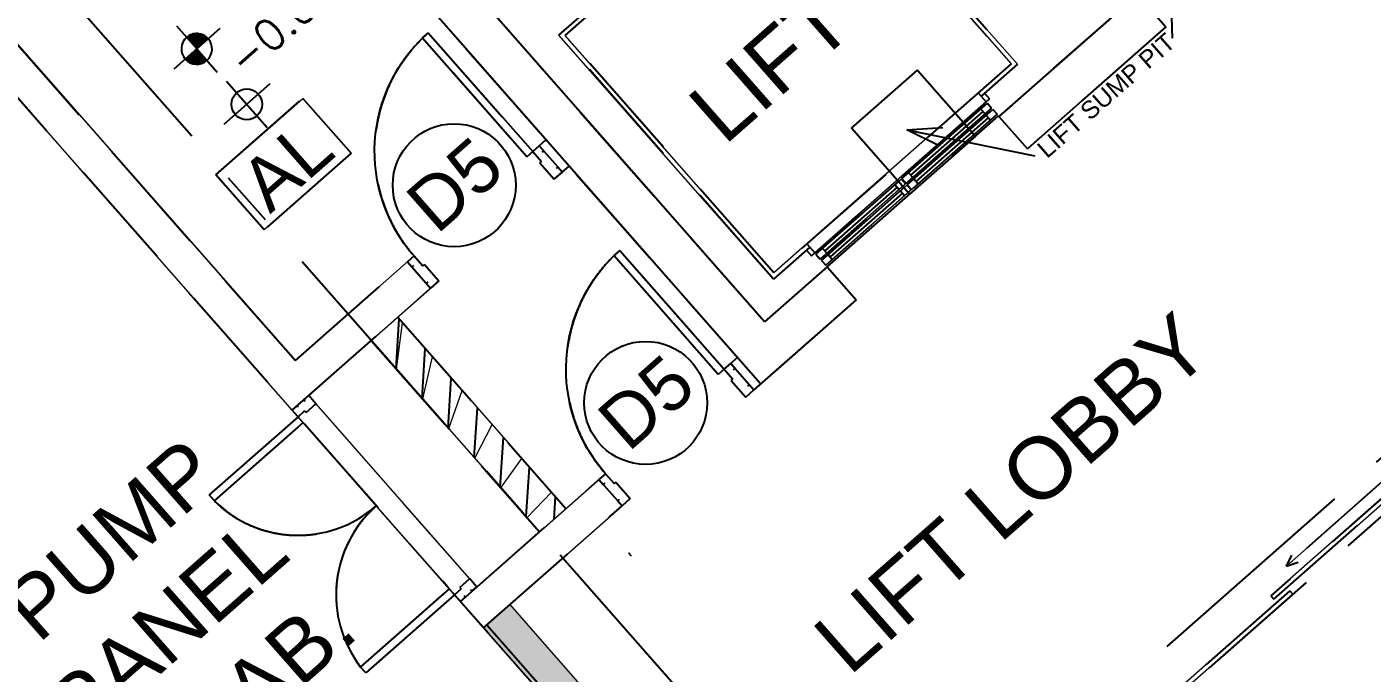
# Model space of a CAD drawing. Header units: millimetres. Extents: x 833946797 to 834440930, y 817746008 to 818399503.
# Drawn here: x 834323628 to 834331288, y 818001561 to 818005238 of the extents above; entities that cross this region are included whole.
import ezdxf

# ---------------------------------------------------------------- set-up
doc = ezdxf.new("R2010")
doc.units = ezdxf.units.MM
doc.header["$LTSCALE"] = 100
for name, pattern in [('DASHDOT2', [12.7, 6.35, -3.175, 0, -3.175]), ('Grid Line', [22.224999999999994, 12.7, -3.174999999999999, 3.174999999999999, -3.174999999999999]), ('Hidden', [9.524999999999999, 6.35, -3.175])]:
    doc.linetypes.add(name, pattern=pattern)
for name, color, linetype in [('+C-118', 118, 'Continuous'), ('+C-160', 160, 'Hidden'), ('A-COLS', 3, 'Continuous'), ('DLN020__', 6, 'Continuous'), ('DLN030_2', 1, 'Continuous'), ('DLN0401_', 7, 'Continuous'), ('DLN0403__Room Name', 7, 'Continuous'), ('DLN060__', 7, 'Continuous'), ('DLN323__Window & Door openings', 7, 'Continuous'), ('DLN810__', 1, 'Continuous'), ('FITDOOR', 7, 'Continuous'), ('LEVEL', 7, 'Continuous'), ('MOE', 6, 'DASHDOT2')]:
    doc.layers.add(name, color=color, linetype=linetype)
for name, color, linetype, lineweight in [('A-DOOR', 6, 'Continuous', 9), ('A-EQPM', 6, 'Continuous', 9), ('A-GENM', 6, 'Continuous', 9), ('A-WALL', 7, 'Continuous', 9), ('HCL520_T', 7, 'Continuous', 18)]:
    doc.layers.add(name, color=color, linetype=linetype, lineweight=lineweight)
doc.styles.add('romans', font='romans.shx')
doc.styles.get("Standard").update_dxf_attribs({"font": 'swiss.ttf'})
doc.styles.add('Swis721tBT', font='swissl.ttf')
doc.dimstyles.new('INTDIM350', dxfattribs={"dimtxt": 350, "dimasz": 200, "dimexe": 100, "dimexo": 150, "dimgap": 100, "dimtad": 1, "dimdec": 0, "dimzin": 9, "dimdsep": 46, "dimtxsty": 'Swis721tBT', "dimblk": 'OPEN30', "dimcen": -125, "dimclrd": 256, "dimclre": 256, "dimclrt": 2, "dimaunit": 1, "dimadec": 1, "dimazin": 0, "dimtfac": 0.4444444444444444, "dimtdec": 0, "dimtix": 1, "dimtmove": 2, "dimatfit": 3, "dimldrblk": 'OPEN30', "dimfxl": 0, "dimtolj": 1, "dimlwd": -1, "dimlwe": -1, "dimarcsym": 0})
pattern_1 = [(86.3501958279957, (-1.192092895507812e-07, 1.192092895507812e-07), (-158.4280186349138, 10.10571182131174), [])]

# ---------------------------------------------------------------- blocks, each defined once
blk = doc.blocks.new('DR1CD-flat-25')
at = {"layer": 'FITDOOR'}
for p, q in [((-900.0000004768372, -1.192092895507812e-07), (-900.0000004768372, 45)), ((-4.76837158203125e-07, 44.99999988079071), (-900.0000004768372, 45)), ((-4.76837158203125e-07, -1.192092895507812e-07), (-4.76837158203125e-07, 44.99999988079071)), ((-900.0000004768372, -1.192092895507812e-07), (-4.76837158203125e-07, -1.192092895507812e-07))]:
    blk.add_line(p, q, dxfattribs=at)
blk = doc.blocks.new('DR1CM-flat-23')
at = {"layer": 'FITDOOR', "color": 6}
blk.add_arc((-4.76837158203125e-07, -1.192092895507812e-07), 899.9999999999987, 90, 180, dxfattribs=at)
blk = doc.blocks.new('DLN-Single Door - Opening 2 - 950 x2138 _WH_-1922936-Car Park_B2_F-flat-23')
at = {"layer": 'A-WALL', "lineweight": 25}
for p, q in [((-100.0000007152557, 499.9999997615814), (99.99999928474426, 499.9999997615814)), ((-100.0000007152557, -500.0000003576279), (99.99999928474426, -500.0000002384186))]:
    blk.add_line(p, q, dxfattribs=at)
at = {"layer": 'FITDOOR'}
for p, q in [((-100.0000007152557, 449.9999997615814), (-100.0000007152557, 499.9999997615814)), ((-100.0000007152557, 499.9999997615814), (-62.50000071525574, 499.9999997615814)), ((-62.50000071525574, 487.9999997615814), (-62.50000071525574, 499.9999997615814)), ((62.49999928474426, 499.9999996423721), (99.99999928474426, 499.9999997615814)), ((62.49999928474426, 487.9999997615814), (62.49999928474426, 499.9999996423721)), ((99.99999928474426, 437.4999997615814), (99.99999928474426, 499.9999997615814)), ((-100.0000007152557, 449.9999997615814), (-25.00000071525574, 449.9999998807907)), ((-25.00000071525574, 437.4999997615814), (-25.00000071525574, 449.9999998807907)), ((-25.00000071525574, 437.4999997615814), (99.99999928474426, 437.4999997615814)), ((-100.0000007152557, -450.0000002384186), (-25.00000071525574, -450.0000002384186)), ((-100.0000007152557, -450.0000002384186), (-100.0000007152557, -500.0000002384186)), ((-25.00000071525574, -437.5000002384186), (99.99999928474426, -437.5000002384186)), ((-25.00000071525574, -437.5000002384186), (-25.00000071525574, -450.0000002384186)), ((99.99999928474426, -437.5000002384186), (99.99999928474426, -500.0000002384186)), ((-100.0000007152557, -500.0000002384186), (-62.50000071525574, -500.0000002384186)), ((-62.50000071525574, -488.0000002384186), (-62.50000071525574, -500.0000002384186)), ((62.49999928474426, -488.0000002384186), (62.49999928474426, -500.0000002384186)), ((62.49999928474426, -500.0000002384186), (99.99999928474426, -500.0000002384186))]:
    blk.add_line(p, q, dxfattribs=at)
at = {"layer": 'A-WALL'}
for name in ['DR1CM-flat-23', 'DR1CD-flat-25']:
    blk.add_blockref(name, (-100.0000002384186, -450.0000001192093), dxfattribs=at)
blk = doc.blocks.new('DLN-Single Door - Opening 5 -  950 x 2025 _WH_-1665005-Car Park_B2_F-flat-23')
at = {"layer": 'A-WALL'}
blk.add_blockref('DLN-Single Door - Opening 2 - 950 x2138 _WH_-1922936-Car Park_B2_F-flat-23', (2.384185791015625e-07, 5.00000011920929), dxfattribs=at)
blk = doc.blocks.new('*X5')
at = {"color": 0}
for p, q in [((45955.88296590155, 42700), (46155.82083605308, 42700)), ((45956.13663634944, 42693.75), (46155.82083605308, 42693.75)), ((45956.58659627086, 42687.5), (46155.82083605308, 42687.5)), ((45957.23417992554, 42681.25), (46155.82083605308, 42681.25)), ((45958.08132891748, 42675), (46155.82083605308, 42675)), ((45959.13062182577, 42668.75), (46155.82083605308, 42668.75)), ((45960.38531455532, 42662.5), (46155.82083605308, 42662.5)), ((45961.84939291411, 42656.25), (46155.82083605308, 42656.25)), ((45963.52763949186, 42650), (46155.82083605308, 42650)), ((45965.42571759076, 42643.75), (46155.82083605308, 42643.75)), ((45967.55027588873, 42637.5), (46155.82083605308, 42637.5)), ((45969.90907871936, 42631.25), (46155.82083605308, 42631.25)), ((45972.51116853599, 42625), (46155.82083605308, 42625)), ((45975.3670694097, 42618.75), (46155.82083605308, 42618.75)), ((45978.48904368043, 42612.5), (46155.82083605308, 42612.5)), ((45981.89141854007, 42606.25), (46155.82083605308, 42606.25)), ((45985.59100621493, 42600), (46155.82083605308, 42600)), ((45989.60765168721, 42593.75), (46155.82083605308, 42593.75)), ((45993.96495773042, 42587.5), (46155.82083605308, 42587.5)), ((45998.69126201334, 42581.25), (46155.82083605308, 42581.25)), ((46003.82098168398, 42575), (46155.82083605308, 42575)), ((46009.39650945896, 42568.75), (46155.82083605308, 42568.75)), ((46015.47096569654, 42562.5), (46155.82083605308, 42562.5)), ((46022.11233295992, 42556.25), (46155.82083605308, 42556.25)), ((46029.4099326874, 42550), (46155.82083605308, 42550)), ((46037.48510949494, 42543.75), (46155.82083605308, 42543.75)), ((46046.51005492607, 42537.5), (46155.82083605308, 42537.5)), ((46056.74397416842, 42531.25), (46155.82083605308, 42531.25)), ((46068.61144864996, 42525), (46155.82083605308, 42525)), ((46082.90578313846, 42518.75), (46155.82083605308, 42518.75)), ((46101.51054575652, 42512.5), (46155.82083605308, 42512.5)), ((46133.36008534408, 42506.25), (46155.82083605308, 42506.25))]:
    blk.add_line(p, q, dxfattribs=at)
blk = doc.blocks.new('*X4')
at = {"color": 0}
for p, q in [((46155.82083605308, 42900), (46200.19499327346, 42900)), ((46155.82083605308, 42893.75), (46221.90936394812, 42893.75)), ((46155.82083605308, 42887.5), (46237.60222886274, 42887.5)), ((46155.82083605308, 42881.25), (46250.32254979523, 42881.25)), ((46155.82083605308, 42875), (46261.15281880532, 42875)), ((46155.82083605308, 42868.75), (46270.62917321041, 42868.75)), ((46155.82083605308, 42862.5), (46279.06432258031, 42862.5)), ((46155.82083605308, 42856.25), (46286.65980066876, 42856.25)), ((46155.82083605308, 42850), (46293.55459136389, 42850)), ((46155.82083605308, 42843.75), (46299.84935768103, 42843.75)), ((46155.82083605308, 42837.5), (46305.6197603913, 42837.5)), ((46155.82083605308, 42831.25), (46310.92433512129, 42831.25)), ((46155.82083605308, 42825), (46315.8094235008, 42825)), ((46155.82083605308, 42818.75), (46320.31240362975, 42818.75)), ((46155.82083605308, 42812.5), (46324.46388658926, 42812.5)), ((46155.82083605308, 42806.25), (46328.28925688629, 42806.25)), ((46155.82083605308, 42800), (46331.80978137356, 42800)), ((46155.82083605308, 42793.75), (46335.04342549239, 42793.75)), ((46155.82083605308, 42787.5), (46338.0054656343, 42787.5)), ((46155.82083605308, 42781.25), (46340.70895613168, 42781.25)), ((46155.82083605308, 42775), (46343.16509039923, 42775)), ((46155.82083605308, 42768.75), (46345.38348355208, 42768.75)), ((46155.82083605308, 42762.5), (46347.37239573649, 42762.5)), ((46155.82083605308, 42756.25), (46349.13890998229, 42756.25)), ((46155.82083605308, 42750), (46350.68907460933, 42750)), ((46155.82083605308, 42743.75), (46352.02801759425, 42743.75)), ((46155.82083605308, 42737.5), (46353.16003838917, 42737.5)), ((46155.82083605308, 42731.25), (46354.08868132608, 42731.25)), ((46155.82083605308, 42725), (46354.81679369925, 42725)), ((46155.82083605308, 42718.75), (46355.34657085896, 42718.75)), ((46155.82083605308, 42712.5), (46355.67959002734, 42712.5)), ((46155.82083605308, 42706.25), (46355.81683408978, 42706.25))]:
    blk.add_line(p, q, dxfattribs=at)
blk = doc.blocks.new('ELFIN')
at = {"layer": 'LEVEL'}
for p, q in [((0, 0.5), (0, 0)), ((0, 0), (-0.5, 0)), ((0, 0), (0, -0.5)), ((0.5, 0), (0, 0))]:
    blk.add_line(p, q, dxfattribs=at)
for start, end in [(90, 180), (0, 90), (180, 270), (270, 0)]:
    blk.add_arc((0, 0), 0.25, start, end, dxfattribs=at)
at = {"layer": 'LEVEL', "xscale": 0.00125, "yscale": 0.00125, "zscale": 0.00125}
for name in ['*X4', '*X5']:
    blk.add_blockref(name, (-57.69477604507119, -53.38123098095821), dxfattribs=at)
at = {"layer": 'LEVEL', "style": 'romans'}
blk.add_attdef('ELFIN', (0.2542374787153676, 0.3469263632723596), '', height=0.5, dxfattribs=at)
blk = doc.blocks.new('ELEX')
at = {"layer": 'LEVEL'}
for p, q in [((0, 0.5), (0, -0.5)), ((0.5, 0), (-0.5, 0))]:
    blk.add_line(p, q, dxfattribs=at)
blk.add_circle((0, 0), 0.25, dxfattribs=at)
at = {"layer": 'LEVEL', "style": 'romans'}
blk.add_attdef('ELEX', (0.2567988680821145, 0.3535533905960619), '', height=0.5, dxfattribs=at)
blk = doc.blocks.new('A$C456E18C3')
at = {"layer": 'A-EQPM'}
for p, q in [((11.78940916061401, -649.999990940094, -0.002433354754069278), (11.7894150018692, 650.000009059906, -0.002433354754069278)), ((58.78940939903259, -649.9999914169312, -0.002433354754069278), (58.78941476345062, 650.000009059906, -0.002433354754069278)), ((30.2894127368927, 51.00000524520874, -0.07028772469116411), (30.28941452503204, 600.000009059906, -0.002433354754069278)), ((77.28941297531128, 51.00000476837158, -0.07028772469116411), (77.2894150018692, 600.0000085830688, -0.002433354754069278))]:
    blk.add_line(p, q, dxfattribs=at)
at = {"layer": 'A-GENM'}
for p, q in [((148.7894151210785, 650.0000083446503, -0.002433354754069278), (148.7894169092178, 925.0000047683716, -0.07028772469116411)), ((148.7894169092178, 925.0000047683716, -0.07028772469116411), (1998.789417266846, 924.999995470047, -0.07028772469116411)), ((1998.789417266846, 924.999995470047, -0.07028772469116411), (1998.789407730103, -925.000004529953, -0.07028772469116411)), ((173.7894077301025, -899.999995470047, -0.07028772469116411), (173.7894172668457, 900.0000047683716, -0.07028772469116411)), ((173.7894172668457, 900.0000047683716, -0.07028772469116411), (1973.789417266846, 899.9999957084656, -0.07028772469116411)), ((1973.789417266846, 899.9999957084656, -0.07028772469116411), (1973.78940820694, -900.0000042915344, -0.07028772469116411)), ((1998.789416313171, 749.999995470047, -0.07028772469116411), (1998.789408445358, -750.000004529953, -0.07028772469116411)), ((48.78941524028778, 650.000009059906, -0.002433354754069278), (11.7894150018692, 650.000009059906, -0.002433354754069278)), ((48.78941524028778, 650.000009059906, -0.002433354754069278), (48.78941202163696, 1.00000524520874, -0.07028772469116411)), ((95.78941476345062, 650.000009059906, -0.002433354754069278), (58.78941476345062, 650.000009059906, -0.002433354754069278)), ((95.78941452503204, 650.0000085830688, -0.002433354754069278), (95.78941142559052, 1.00000524520874, -0.07028772469116411)), ((105.7894150018692, 675.0000083446503, -0.002433354754069278), (105.7894146442413, 650.0000088214874, -0.002433354754069278)), ((173.7894154787064, 650.0000081062317, -0.002433354754069278), (105.7894146442413, 650.0000088214874, -0.002433354754069278)), ((105.7894093990326, -649.9999914169312, -0.002433354754069278), (105.7894101142883, 650.0000085830688, -0.002433354754069278)), ((148.7894153594971, 675.0000083446503, -0.002433354754069278), (105.7894150018692, 675.0000083446503, -0.002433354754069278)), ((48.78941476345062, 600.000009059906, -0.002433354754069278), (11.78941476345062, 600.000009059906, -0.002433354754069278)), ((95.78941524028778, 600.0000085830688, -0.002433354754069278), (58.78941535949707, 600.000009059906, -0.002433354754069278)), ((48.78941249847412, 51.00000524520874, -0.07028772469116411), (11.7894127368927, 51.00000524520874, -0.07028772469116411)), ((48.78941202163696, 1.00000524520874, -0.07028772469116411), (11.78941226005554, 1.000005483627319, -0.07028772469116411)), ((95.78941261768341, 51.00000476837158, -0.07028772469116411), (58.7894127368927, 51.00000524520874, -0.07028772469116411)), ((95.78941142559052, 1.00000524520874, -0.07028772469116411), (58.78941226005554, 1.00000524520874, -0.07028772469116411)), ((48.78941226005554, -0.9999949932098389, -0.07028772469116411), (11.78941226005554, -0.9999945163726807, -0.07028772469116411)), ((48.78941178321838, -50.99999475479126, -0.07028772469116411), (11.78941178321838, -50.9999942779541, -0.07028772469116411)), ((30.28941011428833, -599.999990940094, -0.002433354754069278), (30.28941071033478, -50.99999475479126, -0.07028772469116411)), ((48.78941226005554, -0.9999949932098389, -0.07028772469116411), (48.78940963745117, -649.999990940094, -0.002433354754069278)), ((95.78941226005554, -0.9999947547912598, -0.07028772469116411), (58.78941226005554, -0.9999947547912598, -0.07028772469116411)), ((95.78941178321838, -50.99999523162842, -0.07028772469116411), (58.78941178321838, -50.99999475479126, -0.07028772469116411)), ((77.28941059112549, -599.999990940094, -0.002433354754069278), (77.28941106796265, -50.99999523162842, -0.07028772469116411)), ((95.78941226005554, -0.9999947547912598, -0.07028772469116411), (95.78940904140472, -649.9999911785126, -0.002433354754069278)), ((48.78941011428833, -599.999990940094, -0.002433354754069278), (11.78940987586975, -599.9999907016754, -0.002433354754069278)), ((95.78940987586975, -599.9999911785126, -0.002433354754069278), (58.78940975666046, -599.9999911785126, -0.002433354754069278)), ((48.78940963745117, -649.999990940094, -0.002433354754069278), (11.78940916061401, -649.999990940094, -0.002433354754069278)), ((95.78940916061401, -649.999990940094, -0.002433354754069278), (58.78940963745117, -649.999990940094, -0.002433354754069278)), ((173.7894096374512, -649.9999916553497, -0.002433354754069278), (105.7894093990326, -649.9999911785126, -0.002433354754069278)), ((105.7894093990326, -649.9999911785126, -0.002433354754069278), (105.7894096374512, -674.9999914169312, -0.002433354754069278)), ((148.7894095182419, -674.9999916553497, -0.002433354754069278), (105.7894096374512, -674.9999914169312, -0.002433354754069278)), ((148.7894077301025, -924.9999952316284, -0.07028772469116411), (148.7894093990326, -649.9999916553497, -0.002433354754069278)), ((1973.78940820694, -900.0000042915344, -0.07028772469116411), (173.7894077301025, -899.999995470047, -0.07028772469116411)), ((1998.789407730103, -925.000004529953, -0.07028772469116411), (148.7894077301025, -924.9999952316284, -0.07028772469116411))]:
    blk.add_line(p, q, dxfattribs=at)
blk.add_lwpolyline([(2124.394705057144, 550), (2274.394704818726, 549.9999997615814), (2274.394704818726, -550.0000002384186), (2124.394705176353, -550)], close=True, dxfattribs=at)
at = {"layer": 'A-WALL', "color": 1}
blk.add_line((-5.960464477539062e-07, 650.0000035762787, -0.002433354754069278), (4.76837158203125e-07, -649.9999961853027, -0.002433354754069278), dxfattribs=at)
blk = doc.blocks.new('_Open30')
at = {"color": 0, "linetype": 'ByBlock', "lineweight": -2}
for p, q in [((-1, 0.26794919), (0, 0)), ((0, 0), (-1, -0.26794919)), ((0, 0), (-1, 0))]:
    blk.add_line(p, q, dxfattribs=at)
blk = doc.blocks.new('DR1CL3')
at = {"layer": 'FITDOOR'}
for p, q in [((0, 0), (0, -37.5)), ((50, 0), (0, 0)), ((50, 0), (50, -50)), ((12, -37.5), (0, -37.5)), ((62.5, -50), (50, -50)), ((62.5, -50), (62.5, -125)), ((12, -87.5), (0, -87.5)), ((0, -87.5), (0, -125)), ((62.5, -125), (0, -125))]:
    blk.add_line(p, q, dxfattribs=at)
blk = doc.blocks.new('DR1CR3')
at = {"layer": 'FITDOOR'}
for p, q in [((-50, 0), (0, 0)), ((-50, 0), (-50, -50)), ((0, 0), (0, -37.5)), ((-62.5, -50), (-62.5, -125)), ((-62.5, -50), (-50, -50)), ((-12, -37.5), (0, -37.5)), ((-62.5, -125), (0, -125)), ((-12, -87.5), (0, -87.5)), ((0, -87.5), (0, -125))]:
    blk.add_line(p, q, dxfattribs=at)
blk = doc.blocks.new('*D107')
at = {"layer": 'Defpoints', "color": 0, "ltscale": 1.5}
for p in [(834325278.5516342, 818028024.6073719), (834325278.5516539, 818028024.6073276), (834324874.8397814, 818026242.3609655), (834327141.4056803, 818023699.8312864), (834311334.0207433, 818004629.1854335)]:
    blk.add_point(p, dxfattribs=at)
at = {"layer": 'MOE', "linetype": 'Continuous', "ltscale": 1.5}
blk.add_arc((834325278.5516535, 818028024.6073269), 1827.398524722013, 245.4773868327297, 287.029595747944, dxfattribs=at)
at = {"layer": 'MOE', "ltscale": 1.5, "xscale": 200, "yscale": 200, "zscale": 200}
for p, rotation in [((834324342.9412954, 818026454.8880444), 152.3404458036326), ((834326001.4727956, 818026346.2836422), 20.16653677704103)]:
    blk.add_blockref('_Open30', p, dxfattribs=dict(at, rotation=rotation))
at = {"layer": 'MOE', "color": 2, "ltscale": 1.5, "insert": (834325177.4326077, 818026480.3870243), "char_height": 350, "attachment_point": 5, "rotation": 356.2534912898472, "style": 'Swis721tBT'}
blk.add_mtext('\\A1;{\\C1;>30%%D}', dxfattribs=at)
blk = doc.blocks.new('A$C029C5A43')
at = {"layer": '+C-160', "linetype": 'Hidden'}
for p, q in [((68270.96153855324, 63564.56015467644), (68270.96154332161, 72265.69955646992)), ((77670.96154475212, 63564.56016016006), (68270.96153855324, 63564.56015467644))]:
    blk.add_line(p, q, dxfattribs=at)
at = {"layer": '+C-160', "lineweight": 18}
for p, q in [((68270.961540699, 66465.31369245052, -0.07028772469116416), (68270.961540699, 71753.52559387684, -0.07028772469116415)), ((68470.96143579483, 68315.32808053493, -0.1472725831990829), (68470.96154117584, 71754.55175995827, -0.07028772469116415)), ((68395.9619114399, 66665.3136986494, -0.06607830712137587), (68395.96191477776, 68115.30913054943, -0.07277546902332693)), ((68270.96191573143, 66715.3136935234, -0.07028772461908867), (68270.96191501617, 68065.30913043022, -0.07028772468199442))]:
    blk.add_line(p, q, dxfattribs=at)
at = {"layer": '+C-160'}
for p, q in [((68470.96154022217, 71765.29972457886), (68470.96143651009, 68315.32808053493, -0.07698485850791882)), ((68828.85813379288, 69406.52611017227), (69488.85813379288, 69406.52611017227)), ((68828.8581340313, 68990.52611005306), (68828.85813379288, 69406.52611017227)), ((69488.85813379288, 69406.52611017227), (69488.85813379288, 68990.52611029148)), ((70370.96154403687, 66465.31368875504, -0.1188527860027869), (70370.96458435059, 69365.53830111027, -0.1455232029547915)), ((70270.96272277832, 69215.30912768841, -0.09104244796085084), (70225.96272277832, 69215.30912780762, -0.09104244796085084)), ((70225.96272039413, 68315.30912792683, -0.09104244796085084), (70225.96272277832, 69215.30912780762, -0.09104244796085084)), ((70270.96272277832, 69215.30912768841, -0.09104244796085084), (70270.96272039413, 68315.30912780762, -0.09104244796085084)), ((70620.96154379845, 66715.31141936779, -0.1125004546981927), (70620.96154356003, 69115.29968714714, -0.1398581998003419)), ((69488.85813379288, 68990.52611029148), (68828.8581340313, 68990.52611005306)), ((70820.95849561691, 66864.09855687618, -0.06785436982067956), (70820.95850539207, 68714.09855735302, -0.06785436982067956)), ((70820.95850539207, 68714.09855735302, -0.06785436982067956), (72670.9585056305, 68714.09854722023, -0.06785436982067956)), ((72670.9585056305, 68714.09854722023, -0.06785436982067956), (72670.95849561691, 66864.09854733944, -0.06785436982067956)), ((70845.95849561691, 66889.09855723381, -0.06785436982067956), (70845.95850515366, 68689.09855723381, -0.06785436982067956)), ((70845.95850515366, 68689.09855723381, -0.06785436982067956), (72645.95850515366, 68689.09854769707, -0.06785436982067956)), ((72645.95850515366, 68689.09854769707, -0.06785436982067956), (72645.95849561691, 66889.09854722023, -0.06785436982067956)), ((68470.95968341827, 68315.32808041573, -0.07219062843264226), (69370.96272039413, 68315.32618653774, -0.07921942373010592)), ((69370.96272039413, 68315.30913043022, -0.09104244796085084), (69320.96272039413, 68315.30913054943, -0.09104244796085084)), ((69320.96272039413, 68315.30913054943, -0.09104244796085084), (69320.96272039413, 68277.80913043022, -0.09104244796085084)), ((69332.96272015572, 68277.80913054943, -0.09104244796085084), (69320.96272039413, 68277.80913043022, -0.09104244796085084)), ((69370.96272039413, 68315.30913043022, -0.09104244796085084), (69370.9627199173, 68240.30913043022, -0.09104244796085084)), ((70225.96272039413, 68315.32438731194, -0.08589675673018614), (70370.9615457058, 68315.32408213615, -0.0870291607555429)), ((70270.96272039413, 68315.30912780762, -0.09104244796085084), (70225.96272039413, 68315.30912792683, -0.09104244796085084)), ((70270.96272039413, 68315.30912780762, -0.09104244796085084), (70270.9627199173, 68240.30912780762, -0.09104244796085084)), ((70270.96272039413, 68315.30912780762, -0.09104244796085084), (70320.96272039413, 68315.3091275692, -0.09104244796085084)), ((70308.96272015572, 68277.80912768841, -0.09104244796085084), (70320.96272015572, 68277.8091275692, -0.09104244796085084)), ((70320.96272039413, 68315.3091275692, -0.09104244796085084), (70320.96272015572, 68277.8091275692, -0.09104244796085084)), ((69383.4627199173, 68240.30913043022, -0.09104244796085084), (69370.9627199173, 68240.30913043022, -0.09104244796085084)), ((69383.4627199173, 68240.30913043022, -0.09104244796085084), (69383.46271967888, 68115.30913043022, -0.09104244796085084)), ((70258.4627199173, 68240.30912780762, -0.09104244796085084), (70258.4627199173, 68115.30912780762, -0.09104244796085084)), ((70258.4627199173, 68240.30912780762, -0.09104244796085084), (70270.9627199173, 68240.30912780762, -0.09104244796085084)), ((68270.96154117584, 68115.30913054943, -0.07028772468947869), (69383.46271967888, 68115.30913054943, -0.09242860619938041)), ((68270.96191430092, 68065.30913054943, -0.07028772468199442), (68270.9619140625, 68115.30913043022, -0.07028772468133804)), ((68270.9619140625, 68115.30913043022, -0.07028772468133804), (68308.4619140625, 68115.30913043022, -0.07028772468264255)), ((68308.4619140625, 68103.30913054943, -0.07028772468280009), (68308.4619140625, 68115.30913043022, -0.07028772468264255)), ((68358.4619140625, 68115.30913043022, -0.07028772468438191), (68395.9619140625, 68115.30913066864, -0.07028772468568642)), ((68358.46191430092, 68103.30913054943, -0.07028772468453945), (68358.4619140625, 68115.30913043022, -0.07028772468438191)), ((68395.96191430092, 68052.80913066864, -0.0702877246865069), (68395.9619140625, 68115.30913066864, -0.07028772468568642)), ((68870.96154522896, 68115.30912995338, -0.006697161901951118), (68870.96154236794, 66665.31369793415)), ((68870.96154356003, 67902.24064195156), (69070.96154475212, 68102.24064314365)), ((69070.96154379845, 68115.30913066864, 0.06359056280849065), (69070.961540699, 66665.3136986494, 0.07028772471044173)), ((69320.9627199173, 68152.80913054943, -0.09104244796085084), (69320.96271967888, 68115.30913054943, -0.09104244796085084)), ((69332.9627199173, 68152.80913043022, -0.09104244796085084), (69320.9627199173, 68152.80913054943, -0.09104244796085084)), ((69383.46271967888, 68115.30913043022, -0.09104244796085084), (69320.96271967888, 68115.30913054943, -0.09104244796085084)), ((70258.4627199173, 68115.30913054943, -0.1118348216817701), (70370.96154546738, 68115.30913066864, -0.1143298804841867)), ((70258.4627199173, 68115.30912780762, -0.09104244796085084), (70320.96271967888, 68115.30912768841, -0.09104244796085084)), ((70308.9627199173, 68152.80912768841, -0.09104244796085084), (70320.9627199173, 68152.8091275692, -0.09104244796085084)), ((70320.9627199173, 68152.8091275692, -0.09104244796085084), (70320.96271967888, 68115.30912768841, -0.09104244796085084)), ((67597.46587181091, 68020.3091300726, -0.07028772465917145), (67597.46587133408, 68065.30912995338, -0.0702877246585807)), ((68270.961540699, 68065.30913031101, -0.0702877246819944), (67597.46587181091, 68065.30912899971, -0.0702877246585807)), ((67597.4658715725, 68020.30912959576, -0.07028772465917145), (68270.96154117584, 68020.30913054943, -0.07028772468258515)), ((68270.96191430092, 68065.30913054943, -0.07028772468199442), (68320.9619140625, 68065.30913054943, -0.07028772468373377)), ((68320.96191430092, 68052.80913054943, -0.07028772468389788), (68320.9619140625, 68065.30913054943, -0.07028772468373377)), ((68320.96191430092, 68052.80913054943, -0.07028772468389788), (68395.96191430092, 68052.80913066864, -0.0702877246865069)), ((68270.96191310883, 67963.00063204765, -0.07028772469116418), (68270.96191310883, 68008.00063157082, -0.07028772469057343)), ((68870.96154332161, 67677.73423874378), (69070.9615445137, 67877.7342401743)), ((68870.96154356003, 67453.22783577442), (69070.96154499054, 67653.22783720493)), ((70270.96460819244, 67565.31368863583, -0.2646473433005713), (70225.96460819244, 67565.31368875504, -0.2646473433005713)), ((70225.96460556984, 66665.31368875504, -0.2646473433005713), (70225.96460819244, 67565.31368875504, -0.2646473433005713)), ((70270.96460819244, 67565.31368863583, -0.2646473433005713), (70270.96460580826, 66665.31368875504, -0.2646473433005713)), ((68870.96154356003, 67228.72143280506), (69070.96154475212, 67428.72143411636)), ((68870.96154356003, 67004.2150298357), (69070.96154499054, 67204.2150310278)), ((71720.96153616905, 67215.2996969223), (72220.96153640747, 67215.29969656467)), ((71720.96153640747, 66715.2996969223), (71720.96153616905, 67215.2996969223)), ((72220.96153640747, 67215.29969656467), (72220.96153640747, 66715.2996968031)), ((68870.96154356003, 66779.70862674713), (69070.96154475212, 66979.70862805843)), ((72645.95849561691, 66889.09854722023, -0.06785436982067956), (70845.95849561691, 66889.09855723381, -0.06785436982067956)), ((71095.95849227905, 66889.09855544567), (71095.95849132538, 66821.0985546112)), ((72395.95849180222, 66889.09854924679), (72395.95849132538, 66821.09854888916)), ((68270.96191501617, 66772.62219703197, -0.07028772470679108), (68270.96191453934, 66817.62219667435, -0.07028772470620033)), ((71095.95849180222, 66864.09855508804), (70820.95849561691, 66864.09855687618, -0.06785436982067956)), ((71070.95849204063, 66864.09855532646), (71070.95849180222, 66821.09855496883)), ((71070.95849180222, 66821.09855496883), (71095.95849132538, 66821.0985546112)), ((72395.95849180222, 66821.09854900837), (71095.95849180222, 66821.09855008125)), ((71095.95849180222, 66811.098554492), (71744.95849514008, 66811.09855127335, -0.06785436982067956)), ((71095.95849132538, 66811.09855484962), (71095.95849132538, 66774.0985546112)), ((71145.95849180222, 66811.09855520725), (71145.95849108696, 66774.09855532646)), ((71694.95849561691, 66811.09855234623, -0.06785436982067956), (71694.95849514008, 66774.09855258465, -0.06785436982067956)), ((71744.95849514008, 66811.09855127335, -0.06785436982067956), (71744.95849514008, 66774.0985519886, -0.06785436982067956)), ((71746.95849514008, 66811.0985519886, -0.06785436982067956), (71746.95849514008, 66774.09855210781, -0.06785436982067956)), ((71746.95849514008, 66811.0985519886, -0.06785436982067956), (72395.95849132538, 66811.09854865074)), ((71796.9584953785, 66811.09855151176, -0.06785436982067956), (71796.95849490166, 66774.09855151176, -0.06785436982067956)), ((72345.9584915638, 66811.0985494852), (72345.95849132538, 66774.098549366)), ((72670.95849561691, 66864.09854733944, -0.06785436982067956), (72395.95849180222, 66864.09854900837)), ((72395.95849132538, 66821.09854888916), (72420.95849180222, 66821.09854912758)), ((72395.95849108696, 66811.09854865074), (72395.95849108696, 66774.09854924679)), ((72420.95849180222, 66864.09854924679), (72420.95849180222, 66821.09854912758)), ((67597.46549797058, 66760.31369316578, -0.0702877245950842), (68270.96191549301, 66760.31369376183, -0.07028772461849792)), ((67597.46549797058, 66715.3136934042, -0.07028772459567495), (67597.46549797058, 66760.3136935234, -0.0702877245950842)), ((68320.96154046059, 66727.81369364262, -0.07028772462066393), (68395.96154046059, 66727.81369376183, -0.07028772462327297)), ((68320.96154046059, 66727.81369364262, -0.07028772462066393), (68320.96154046059, 66715.3136935234, -0.07028772462082802)), ((68395.96154046059, 66727.81369376183, -0.07028772462327297), (68395.961540699, 66665.31369376183, -0.07028772462409344)), ((68980.67316222191, 66664.91384232044), (69070.96154475212, 66755.20222496986)), ((72395.95849180222, 66774.09854900837), (71095.95849132538, 66774.0985546112)), ((71095.95849132538, 66764.09855520725), (71095.95849132538, 66727.09855496883)), ((71095.95849132538, 66764.09855520725), (71744.95849514008, 66764.09855186939, -0.06785436982067956)), ((72395.95849132538, 66727.09854865074), (71095.95849132538, 66727.09855496883)), ((71694.95849561691, 66792.59855282307, -0.06785436982067956), (71145.95849180222, 66792.59855496883)), ((71145.95849132538, 66764.09855484962), (71145.95849132538, 66727.09855473042)), ((71694.95849514008, 66745.59855246544, -0.06785436982067956), (71145.95849132538, 66745.598554492)), ((71694.95849490166, 66764.09855222702, -0.06785436982067956), (71694.95849514008, 66727.09855246544, -0.06785436982067956)), ((71744.95849514008, 66764.09855186939, -0.06785436982067956), (71744.95849466324, 66727.0985519886, -0.06785436982067956)), ((71746.95849514008, 66764.09855210781, -0.06785436982067956), (71746.95849466324, 66727.09855210781, -0.06785436982067956)), ((71746.95849514008, 66764.09855210781, -0.06785436982067956), (72395.95849132538, 66764.09854924679)), ((71796.95849490166, 66764.09855151176, -0.06785436982067956), (71796.95849466324, 66727.09855151176, -0.06785436982067956)), ((72345.95849132538, 66792.59855031967), (71796.95849561691, 66792.59855091572, -0.06785436982067956)), ((72345.95849132538, 66745.59854960442), (71796.95849514008, 66745.59855043888, -0.06785436982067956)), ((72345.95849132538, 66764.09854972363), (72345.95849084854, 66727.0985494852)), ((72395.95849132538, 66764.09854924679), (72395.95849132538, 66727.09854865074)), ((68270.96191549301, 66715.31369376183, -0.07028772461908867), (67597.46549797058, 66715.3136934042, -0.07028772459567496)), ((68270.96154046059, 66715.3136935234, -0.07028772461908868), (68320.96154046059, 66715.3136935234, -0.07028772462082802)), ((68270.96154046059, 66715.3136935234, -0.07028772461908868), (68270.961540699, 66665.31369364262, -0.07028772461974506)), ((68270.96154117584, 66665.31369364262, -0.07028772472403949), (69353.46460461617, 66665.31369316578, -0.2649099123835841)), ((68270.961540699, 66665.31369364262, -0.07028772461974506), (68308.46154046059, 66665.31369364262, -0.07028772462104957)), ((68308.46154046059, 66677.31369364262, -0.07028772462089204), (68308.46154046059, 66665.31369364262, -0.07028772462104957)), ((68358.461540699, 66677.31369376183, -0.0702877246226314), (68358.461540699, 66665.3136935234, -0.07028772462278893)), ((68358.461540699, 66665.3136935234, -0.07028772462278893), (68395.961540699, 66665.31369376183, -0.07028772462409344)), ((69370.96460556984, 66665.31369125843, -0.2646473433005713), (69320.96460556984, 66665.31369149685, -0.2646473433005713)), ((69320.96460556984, 66665.31369149685, -0.2646473433005713), (69320.96460556984, 66627.81369137764, -0.2646473433005713)), ((69370.96460556984, 66665.31369125843, -0.2646473433005713), (69370.96460533142, 66590.31369137764, -0.2646473433005713)), ((70270.96460580826, 66665.31368875504, -0.2646473433005713), (70225.96460556984, 66665.31368875504, -0.2646473433005713)), ((70270.96460580826, 66665.31368875504, -0.2646473433005713), (70270.96460533142, 66590.31368863583, -0.2646473433005713)), ((70270.96460580826, 66665.31368875504, -0.2646473433005713), (70320.96460556984, 66665.31368851662, -0.2646473433005713)), ((70320.9646062851, 66665.31368839741, -0.2646473433005713), (70370.96154356003, 66665.31369709969, -0.1204685972045949)), ((70320.96460556984, 66665.31368851662, -0.2646473433005713), (70320.96460533142, 66627.81368839741, -0.2646473433005713)), ((71095.97571492195, 66715.31141960621, -0.03468904810317099), (70620.95850133896, 66715.31141924858, -0.1125004375600259)), ((71095.94187140465, 66715.30913925171, 0.01319168647857123), (71095.97876119614, 66465.31369018555, -0.1665878346037142)), ((71095.95849657059, 66715.30913937092), (72395.95849657059, 66715.30913996696)), ((72220.96153640747, 66715.2996968031), (71720.96153640747, 66715.2996969223)), ((72395.95850229263, 66711.10310637951, -0.02691838066084306), (72395.95850110054, 66465.31369161606, -0.1087903597858736)), ((73445.96154427528, 66711.10310840607, -0.01033760645465855), (72395.95850133896, 66711.1031062603, -0.02691838066864395)), ((73445.96154236794, 66715.31369888783, -0.04349915450029362), (73445.96154379845, 66465.31369400024, -0.09220958548076173)), ((69332.96460533142, 66627.81369149685, -0.2646473433005713), (69320.96460556984, 66627.81369137764, -0.2646473433005713)), ((69383.46460533142, 66590.31369125843, -0.2646473433005713), (69370.96460533142, 66590.31369137764, -0.2646473433005713)), ((69383.46460533142, 66590.31369125843, -0.2646473433005713), (69383.464605093, 66465.31369125843, -0.2646473433005713)), ((70258.46460533142, 66590.31368875504, -0.2646473433005713), (70258.46460485458, 66465.31368875504, -0.2646473433005713)), ((70258.46460533142, 66590.31368875504, -0.2646473433005713), (70270.96460533142, 66590.31368863583, -0.2646473433005713)), ((70308.96460533142, 66627.81368851662, -0.2646473433005713), (70320.96460533142, 66627.81368839741, -0.2646473433005713)), ((69320.96460533142, 66502.81369149685, -0.2646473433005713), (69320.96460485458, 66465.31369137764, -0.2646473433005713)), ((69332.964605093, 66502.81369137764, -0.2646473433005713), (69320.96460533142, 66502.81369149685, -0.2646473433005713)), ((70308.964605093, 66502.81368851662, -0.2646473433005713), (70320.96460533142, 66502.81368839741, -0.2646473433005713)), ((70320.96460533142, 66502.81368839741, -0.2646473433005713), (70320.96460485458, 66465.31368863583, -0.2646473433005713)), ((68270.96154117584, 66465.31369233131, -0.07028772469493566), (69320.964605093, 66465.31369149685, -0.2646473433005713)), ((68270.9615457058, 66465.3136922121, -0.07491532212588942), (68270.96154642105, 64074.32390642166, -0.07028772466206035)), ((68295.9615457058, 66465.31369245052, -0.07491532212588942), (68295.96154642105, 64074.32390630245, -0.07028772466206035)), ((69383.464605093, 66465.31369125843, -0.2646473433005713), (69320.96460485458, 66465.31369137764, -0.2646473433005713)), ((70258.46460485458, 66465.31368875504, -0.2646473433005713), (70320.96460485458, 66465.31368863583, -0.2646473433005713)), ((71095.97876119614, 66465.31369018555, -0.166587834584883), (70320.96460533142, 66465.31368851662, -0.2646473433005713)), ((73445.96154403687, 66465.3136935234, -0.09220958564706043), (72395.95850133896, 66465.31369137764, -0.1087903598610458)), ((69170.96154117584, 66240.30668604374, -0.07028772467229619), (69170.96154093742, 66217.79225361347, -0.07028772467229619)), ((71934.1140999794, 63708.90059483051, -0.07028772469116416), (71999.3256931305, 63735.55134689808, -0.07028772469116416)), ((72721.86130356789, 63708.9005947113, -0.07028772469116416), (71934.11409926414, 63708.90059447289, -0.07028772469116416)), ((71934.11409950256, 63708.90059423447, -0.07028772469116416), (71999.32569360733, 63682.24984204769, -0.07028772469116416)), ((71855.92146706581, 63590.29969608784), (69470.96153950691, 63590.299695611)), ((72855.92147111893, 63640.29968845844, -0.07028772469116415), (71755.92146730423, 63640.29968833923, -0.07028772469116415)), ((71755.92146730423, 63640.29968833923, -0.07028772469116415), (71755.92146778107, 63615.29968845844, -0.07028772469116415)), ((71755.92146778107, 63615.29968845844, -0.07028772469116415), (72855.92147064209, 63615.29968822002, -0.07028772469116415)), ((71855.92146682739, 63590.29968869686, -0.07028772469116416), (71855.92146682739, 63565.29968857765, -0.07028772469116416)), ((71855.92146706581, 63565.29969620705), (69470.96153974533, 63565.29969596863))]:
    blk.add_line(p, q, dxfattribs=at)
at = {"layer": '+C-160', "lineweight": 25}
for p, q in [((69320.96272039413, 68315.30913054943, -0.09104244796085084), (69320.96271967888, 68115.30913054943, -0.09104244796085084)), ((70320.96272039413, 68315.30912768841, -0.09104244796085084), (70320.96271967888, 68115.30912768841, -0.09104244796085084)), ((69320.96460556984, 66665.31369149685, -0.2646473433005713), (69320.96460485458, 66465.31369137764, -0.2646473433005713)), ((70320.96460580826, 66665.31368851662, -0.2646473433005713), (70320.96460485458, 66465.31368863583, -0.2646473433005713))]:
    blk.add_line(p, q, dxfattribs=at)
at = {"layer": '+C-160'}
for centre, radius, start, end in [((70270.96272039413, 68315.30912780762, -0.09104244796085084), 899.9999999999984, 90, 180.0000008537737), ((68270.96191501617, 68065.30913043022, -0.07028772468199442), 674.9977185103857, 183.8225615447948, 269.9999726792433), ((70270.96460580826, 66665.31368875504, -0.2646473433005713), 899.9999999999984, 90, 180.0000008537737), ((68270.96154117584, 66715.3136935234, -0.07028772461908868), 674.9977185103857, 90, 176.1774388813719)]:
    blk.add_arc(centre, radius, start, end, dxfattribs=at)
blk = doc.blocks.new('*D138')
at = {"layer": 'Defpoints', "color": 0}
for p in [(834335773.5571913, 818005201.2801591), (834336181.2188361, 818004738.0677185), (834328717.4512475, 817998990.6949012)]:
    blk.add_point(p, dxfattribs=at)
at = {"layer": 'DLN030_2', "linetype": 'Continuous'}
for p, q in [((834335872.6561289, 818005088.6773148), (834336247.2847944, 818004662.9991556)), ((834329274.9110438, 817998659.9995428), (834336031.0817102, 818004605.9358016)), ((834328816.5501851, 817998878.0920569), (834329190.8398763, 817998452.7990631))]:
    blk.add_line(p, q, dxfattribs=at)
at = {"layer": 'DLN030_2', "xscale": 200, "yscale": 200, "zscale": 200}
for p, rotation in [((834336181.2188361, 818004738.0677185), 41.35019583601527), ((834329124.7739179, 817998527.867626), 221.3501958360152)]:
    blk.add_blockref('_Open30', p, dxfattribs=dict(at, rotation=rotation))
at = {"layer": 'DLN030_2', "color": 2, "insert": (834332468.0969108, 818001843.0628186), "char_height": 350, "attachment_point": 5, "rotation": 41.35019583601528, "style": 'Swis721tBT'}
blk.add_mtext('\\A1;9400', dxfattribs=at)

msp = doc.modelspace()

# ---------------------------------------------------------------- hatches: boundary and pattern name
at = {"layer": '+C-118'}
h = msp.add_hatch(color=256, dxfattribs=at)
h.dxf.hatch_style = 1
h.paths.add_polyline_path([(834326378.6994336, 818001950.8689857), (834326228.5623066, 818001818.7370678), (834327814.1460137, 818000017.090756), (834327964.2831407, 818000149.2226738)])
at = {"layer": 'A-WALL'}
h = msp.add_hatch(dxfattribs=at)
h.set_pattern_fill('ANSI31', scale=50, angle=-6.361109362927034e-15)
h.set_pattern_definition(pattern_1)
edge = h.paths.add_edge_path()
edge.add_line((834373398.9201546, 817975260.548027), (834373587.7881666, 817975426.7660248))
edge.add_line((834373587.7881668, 817975426.7660248), (834373233.2643241, 817980497.9923743))
edge.add_line((834373233.2643241, 817980497.9923743), (834338943.7585428, 818019460.0237285))
edge.add_arc((834332615.6261824, 818013879.7363707), 8437.112430546018, 41.40656209306128, 102.7631053202158)
edge.add_line((834330751.6949148, 818022108.3830634), (834321993.2614791, 818032060.3016281))
edge.add_line((834321993.2614793, 818032060.3016281), (834277327.4665351, 817992751.0563895))
edge.add_line((834277327.466535, 817992751.0563895), (834277459.5984685, 817992600.9192455))
edge.add_line((834277459.5984687, 817992600.9192456), (834321975.2562567, 818031778.0322049))
edge.add_line((834321975.2562566, 818031778.0322047), (834330680.6719674, 818021886.3572645))
edge.add_arc((834332615.6256013, 818013879.7351375), 8237.113781559863, 41.40793444522251, 103.58612611412508, ccw=False)
edge.add_line((834338793.6214172, 818019327.8918118), (834373038.4656745, 817980416.6081657))
edge.add_line((834373038.4656745, 817980416.6081657), (834373398.9201547, 817975260.5480269))
h = msp.add_hatch(dxfattribs=at)
h.set_pattern_fill('ANSI31', scale=50, angle=-6.361109362927034e-15)
h.set_pattern_definition(pattern_1)
h.paths.add_polyline_path([(834326547.0966848, 818002364.9802965), (834326697.2338116, 818002497.1122141), (834325739.2804323, 818003585.6029483), (834325589.1433054, 818003453.4710306)])
at = {"layer": 'DLN060__'}
h = msp.add_hatch(dxfattribs=at)
h.set_pattern_fill('EARTH', color=251, scale=150, angle=45.00000000000045)
h.set_pattern_definition([(86.35019582799568, (1453154.080526948, 238293.1648491621), (-889.9338408816122, 1011.202382737353), [952.4999999999997, -952.4999999999997]), (86.35019582799568, (1452797.617485166, 238315.9027007818), (-889.9338408816122, 1011.202382737353), [952.4999999999997, -952.4999999999997]), (86.35019582799568, (1452441.154443264, 238338.6405525208), (-889.9338408816122, 1011.202382737353), [952.4999999999997, -952.4999999999997]), (176.3501958279956, (1452329.91271317, 238465.0408502817), (-1011.202382737353, -889.9338408816122), [952.4999999999997, -952.4999999999997]), (176.3501958279956, (1452352.650564909, 238821.5038923025), (-1011.202382737353, -889.9338408816122), [952.4999999999997, -952.4999999999997]), (176.3501958279956, (1452375.388416171, 239177.9669340849), (-1011.202382737353, -889.9338408816122), [952.4999999999997, -952.4999999999997])])
edge = h.paths.add_edge_path()
edge.add_line((834303001.7276638, 817954269.3640027), (834304578.4320031, 817955656.4492704))
edge.add_line((834304578.4320035, 817955656.4492706), (834331037.8483403, 817925591.4898139))
edge.add_line((834331037.84834, 817925591.4898137), (834375206.4562329, 817964463.1732086))
edge.add_line((834375206.4562325, 817964463.1732087), (834374060.8627851, 817980844.7536951))
edge.add_line((834374060.8627853, 817980844.7536948), (834339581.52124, 818020021.9484737))
edge.add_arc((834332615.9355372, 818013881.6562957), 9285.611030570026, 41.3967707884505, 99.60462301211987)
edge.add_line((834331066.6470942, 818023037.1069965), (834322069.7839626, 818033259.9453678))
edge.add_line((834322069.7839628, 818033259.9453679), (834273725.6293017, 817990713.4683118))
edge.add_line((834273725.6293014, 817990713.4683118), (834304578.4320035, 817955656.4492704))
edge.add_line((834304578.4320037, 817955656.4492702), (834303001.7276647, 817954269.3640032))
edge.add_line((834303001.7276647, 817954269.3640034), (834270761.539974, 817990902.8227202))
edge.add_line((834270761.5399741, 817990902.8227199), (834322258.575107, 818036224.0691499))
edge.add_line((834322258.5751069, 818036224.0691499), (834331970.2700638, 818025188.991452))
edge.add_arc((834332622.2949393, 818013717.2690969), 11490.23717038002, 42.02614068141469, 93.25305315063548, ccw=False)
edge.add_line((834341157.6965528, 818021409.6334623), (834375550.7708069, 817982329.9209781))
edge.add_line((834375550.770807, 817982329.9209781), (834377279.0058944, 817963489.7294939))
edge.add_line((834377279.0058941, 817963489.7294935), (834330848.7932926, 817922627.6645511))
edge.add_line((834330848.7932928, 817922627.6645511), (834303001.7276639, 817954269.3640026))

# ---------------------------------------------------------------- linework, layer by layer
at = {"layer": 'A-COLS'}
for p, q in [((834327804.9928837, 818003206.1327057, -0.1188527860027869), (834325888.9339803, 818005383.2916527, -0.1455232029547915)), ((834329950.9680587, 818005422.1715118, -0.01033760645465855), (834329162.745865, 818004728.4769367, -0.02691838066864395)), ((834329948.1862903, 818005425.3323402, -0.04349915450029362), (834330113.3511906, 818005237.6609302, -0.09220958548076173)), ((834327827.5008943, 818003558.9673054, -0.1125004546981927), (834326241.9256436, 818005360.6040084, -0.1398581998003419)), ((834330113.351191, 818005237.66093, -0.09220958564706043), (834329325.1289973, 818004543.966355, -0.1087903598610458)), ((834329162.7458653, 818004728.4769373, -0.02691838066084306), (834329325.1289972, 818004543.9663551, -0.1087903597858736)), ((834328184.0872061, 818003872.7899703, -0.03468904810317099), (834327827.4986104, 818003558.9652951, -0.1125004375600259)), ((834328184.0633068, 818003872.7658994, 0.01319168647857123), (834328349.2528888, 818003685.1222798, -0.1665878346037142)), ((834328349.2528888, 818003685.1222798, -0.166587834584883), (834327767.4609004, 818003173.1017488, -0.2646473433005713))]:
    msp.add_line(p, q, dxfattribs=at)
at = {"layer": 'A-DOOR'}
for p, q in [((834331390.8302773, 818002690.0774645, -0.07028772469116416), (834330799.4797715, 818002169.6447241, -0.07028772469116416)), ((834327052.8231592, 818002244.4316798, -0.07028772467229619), (834327067.6975346, 818002227.5304188, -0.07028772467229619)), ((834330799.4797719, 818002169.6447248, -0.07028772469116416), (834330830.8261029, 818002232.7337252, -0.07028772469116416)), ((834330799.479772, 818002169.644724, -0.07028772469116416), (834330866.0402532, 818002192.7210518, -0.07028772469116416)), ((834330819.1365064, 818002028.9540222), (834329028.7813625, 818000453.3073883)), ((834330835.652996, 818002010.1868815), (834329045.2978518, 818000434.5402479)), ((834330819.136511, 818002028.9540163, -0.07028772469116416), (834330835.6530007, 818002010.1868755, -0.07028772469116416))]:
    msp.add_line(p, q, dxfattribs=at)
at = {"layer": 'A-DOOR', "elevation": -0.07028772469116415}
msp.add_lwpolyline([(834331536.7891648, 818002727.1478845), (834330711.0349694, 818002000.4223394), (834330727.5514593, 818001981.6551992), (834331553.3056542, 818002708.3807433)], close=True, dxfattribs=at)
at = {"layer": 'A-WALL'}
for p, q in [((834322877.2036159, 818005929.5028468), (834325156.460369, 818003339.6586434, -0.07698485850791882)), ((834326473.9170523, 818004499.1142889, -0.08589675673018614), (834326582.7657883, 818004594.9089235, -0.0870291607555429)), ((834326630.4563311, 818004370.4371462, -0.1118348216817701), (834326714.9075828, 818004444.7605736, -0.1143298804841867)), ((834325156.459053, 818003339.6574851, -0.07219062843264226), (834325832.0796504, 818003934.2516954, -0.07921942373010592)), ((834325138.4677578, 818003057.3754442, -0.07028772468947869), (834325973.6064053, 818003792.3600101, -0.09242860619938041)), ((834325739.0162634, 818003585.9031132, 0.06359056280849065), (834326696.9696398, 818002497.4123778, 0.07028772471044173)), ((834325588.879139, 818003453.771197, -0.006697161901951118), (834326546.8325157, 818002365.2804615)), ((834327635.3289844, 818003323.2388753, -0.2646473433005713), (834327672.8609612, 818003356.2698377, -0.1204685972045949)), ((834326096.4211398, 818001968.8847071, -0.07028772472403949), (834326909.0406338, 818002684.0507303, -0.2649099123835841)), ((834326228.5530577, 818001818.7475804, -0.07028772469493566), (834327016.775269, 818002512.442167, -0.2646473433005713)), ((834327964.2824306, 818000149.2234783), (834326378.6994337, 818001950.8689855)), ((834327814.1453047, 818000017.0915617), (834326228.5623077, 818001818.7370687))]:
    msp.add_line(p, q, dxfattribs=at)
at = {"layer": 'A-WALL', "lineweight": 18}
for p, q in [((834325156.4603683, 818003339.6586428, -0.1472725831990829), (834322884.3043623, 818005921.4345047, -0.07028772469116415)), ((834326228.5530572, 818001818.7475802, -0.07028772469116416), (834322734.8451827, 818005788.5322597, -0.07028772469116415))]:
    msp.add_line(p, q, dxfattribs=at)
at = {"layer": 'A-WALL', "color": 1, "lineweight": 18}
for p, q in [((834326190.2571183, 818002051.4674035, -0.06607830712137587), (834325232.303742, 818003139.9581392, -0.07277546902332693)), ((834326063.388442, 818002006.4192361, -0.07028772461908867), (834325171.5010177, 818003019.8414097, -0.07028772468199442))]:
    msp.add_line(p, q, dxfattribs=at)
at = {"layer": 'A-WALL', "color": 4}
msp.add_lwpolyline([(834324704.2178402, 818004395.2532063), (834325199.6703554, 818004831.2885315), (834325474.5047425, 818004519.0033098), (834324979.0522273, 818004082.9679843)], close=True, dxfattribs=at)
at = {"layer": 'DLN020__', "linetype": 'Grid Line'}
for p, q in [((834367147.3730458, 817956232.229393), (834299594.268856, 818032990.586904)), ((834349425.0357797, 818018703.2650588), (834280087.1052967, 817957680.692479))]:
    msp.add_line(p, q, dxfattribs=at)
at = {"layer": 'DLN0401_', "color": 0}
for centre in [(834326060.876972, 818004336.823556), (834326060.876972, 818004336.823556), (834327150.9652848, 818003098.1922668), (834327150.9652848, 818003098.1922668)]:
    msp.add_circle(centre, 349.9999999999999, dxfattribs=at)
at = {"layer": 'DLN323__Window & Door openings'}
for p, q in [((834325171.5007367, 818003019.8411623, -0.0702877246819944), (834324665.9172177, 818002574.889793, -0.0702877246585807)), ((834324695.6468984, 818002541.10894, -0.07028772465917145), (834325201.2304183, 818002986.0603094, -0.07028772468258515)), ((834325239.0921062, 818002943.0398889, -0.07028772469116418), (834325209.3624254, 818002976.820742, -0.07028772469057343)), ((834324695.6468982, 818002541.1089404, -0.07028772465917145), (834324665.9172167, 818002574.8897933, -0.0702877246585807)), ((834326025.5270293, 818002049.4399055, -0.07028772470679108), (834325995.797348, 818002083.2207583, -0.07028772470620033)), ((834325528.0746785, 818001595.2482258, -0.0702877245950842), (834326033.6587604, 818002040.2000893, -0.07028772461849792)), ((834326063.3884416, 818002006.419236, -0.07028772461908867), (834325557.8043599, 818001561.4673728, -0.07028772459567496)), ((834325557.8043599, 818001561.4673728, -0.07028772459567495), (834325528.0746784, 818001595.248226, -0.0702877245950842))]:
    msp.add_line(p, q, dxfattribs=at)
at = {"layer": 'DLN323__Window & Door openings', "color": 6}
for centre, start, end in [((834325171.5010177, 818003019.8414097, -0.07028772468199442), 225.172757657261, 311.3501676674185), ((834326063.3881607, 818002006.4189885, -0.07028772461908868), 131.3501965866839, 217.5276347572708)]:
    msp.add_arc(centre, 674.9977185103857, start, end, dxfattribs=at)
at = {"layer": 'DLN810__', "color": 7}
msp.add_lwpolyline([(834328322.9330335, 818004661.0268575), (834328698.2758486, 818004991.3566494), (834329028.6056404, 818004616.0138348), (834328653.2628255, 818004285.6840428)], close=True, dxfattribs=at)

# ---------------------------------------------------------------- block references
at = {"rotation": 41.35019582799567}
msp.add_blockref('A$C029C5A43', (834318889.4698145, 817906820.3266928), dxfattribs=at)
at = {"layer": 'A-WALL', "rotation": 131.3501958109669}
msp.add_blockref('A$C456E18C3', (834328672.0214486, 818004302.2056153, 0.002433354870484544), dxfattribs=at)
at = {"layer": 'A-WALL', "xscale": -1, "rotation": 131.3501956598709}
for p in [(834326239.7188393, 818004159.7704375, -0.09104244796085084), (834327329.8055549, 818002921.1438184, -0.2646473433005713)]:
    msp.add_blockref('DLN-Single Door - Opening 5 -  950 x 2025 _WH_-1665005-Car Park_B2_F-flat-23', p, dxfattribs=at)
at = {"layer": 'DLN323__Window & Door openings', "extrusion": (-3.478711606741215e-14, -1.312768055361265e-14, -1), "xscale": -1, "zscale": -1, "rotation": 228.6498041073488}
for name, p in [('DR1CR3', (-834325138.468038, 818003057.3756907, 0.07024796243307908)), ('DR1CL3', (-834326096.4211395, 818001968.8847067, 0.07024796235245104))]:
    msp.add_blockref(name, p, dxfattribs=at)
at = {"layer": 'LEVEL', "xscale": 349.9999999999999, "yscale": 349.9999999999999, "zscale": 349.9999999999999, "rotation": 41.3501958279957}
for name, p, values in [('ELFIN', (834324594.8533338, 818005112.4773631, -0.07028772469116416), {'ELFIN': '+0.00'}), ('ELEX', (834324879.8144912, 818004797.2698827, -0.07028772469116416), {'ELEX': '-0.05'})]:
    msp.add_blockref(name, p, dxfattribs=at).add_auto_attribs(values)

# ---------------------------------------------------------------- texts
at = {"layer": 'DLN0401_', "color": 4}
msp.add_text('AL', height=300, rotation=41.35019658668386, dxfattribs=at).set_placement((834325011.9732289, 818004169.9466976))
at = {"layer": 'DLN0401_', "style": 'Swis721tBT'}
for p in [(834325961.2390885, 818004051.6973745), (834325961.2390885, 818004051.6973745), (834327051.3274013, 818002813.0660853), (834327051.3274013, 818002813.0660853)]:
    msp.add_text('D5', height=299.9999999999999, rotation=41.35019658668386, dxfattribs=at).set_placement(p)
at = {"layer": 'DLN0403__Room Name', "char_height": 350, "attachment_point": 3, "rotation": 41.350195809308744}
for s, width, insert in [('LIFT 1', 1477.166490753611, (834328428.6807361, 818005754.4089953)), ('LIFT LOBBY', 3042.227954124824, (834330160.2039016, 818003633.4685471))]:
    msp.add_mtext_dynamic_manual_height_columns(s, width=width, gutter_width=1, heights=[0], dxfattribs=dict(at, insert=insert))
at = {"layer": 'DLN0403__Room Name', "insert": (834324521.4398588, 818002919.6503197), "char_height": 349.9999999999999, "width": 1808.188548898727, "attachment_point": 3, "rotation": 41.350195713608116, "line_spacing_factor": 1.006669768884752}
msp.add_mtext('PUMP\\PPANEL\\PCAB.', dxfattribs=at)
at = {"layer": 'HCL520_T', "insert": (834329370.2598671, 818004560.2983917, -0.1077519975563426), "char_height": 100, "attachment_point": 1, "rotation": 41.3501958279962}
msp.add_mtext_dynamic_manual_height_columns('LIFT SUMP PIT', width=5326.255479683209, gutter_width=1, heights=[0], dxfattribs=at)

# ---------------------------------------------------------------- dimensions: what is measured, and where the dimension line sits
at = {"layer": 'DLN030_2'}
dim = msp.add_linear_dim(base=(834336181.2188361, 818004738.0677185), p1=(834328717.4512476, 817998990.6949013), p2=(834335773.5571914, 818005201.2801592), angle=41.35019583601528, dimstyle='INTDIM350', dxfattribs=at)
dim.commit()
dim.dimension.update_dxf_attribs({"geometry": '*D138', "text_midpoint": (834332468.0969108, 818001843.0628186)})
at = {"layer": 'MOE', "ltscale": 1.5}
dim = msp.add_angular_dim_2l(base=(834324874.8397814, 818026242.3609655), line1=((834311334.0207434, 818004629.1854334), (834325278.551654, 818028024.6073276)), line2=((834325278.5516342, 818028024.6073719), (834327141.4056803, 818023699.8312863)), text='{\\C1;>30%%D}', dimstyle='INTDIM350', dxfattribs=at)
dim.commit()
dim.dimension.update_dxf_attribs({"geometry": '*D107', "text_midpoint": (834325177.4326077, 818026480.3870243)})

# ---------------------------------------------------------------- leaders
at = {"color": 6}
for points in [[(834330124.4518237, 818005893.2704191), (834330148.8739746, 818005174.2144914)], [(834328637.4648476, 818004652.5090337), (834329366.3224906, 818004504.8083814)]]:
    msp.add_leader(points, dimstyle='INTDIM350', dxfattribs=at)

doc.saveas('drawing.dxf')
